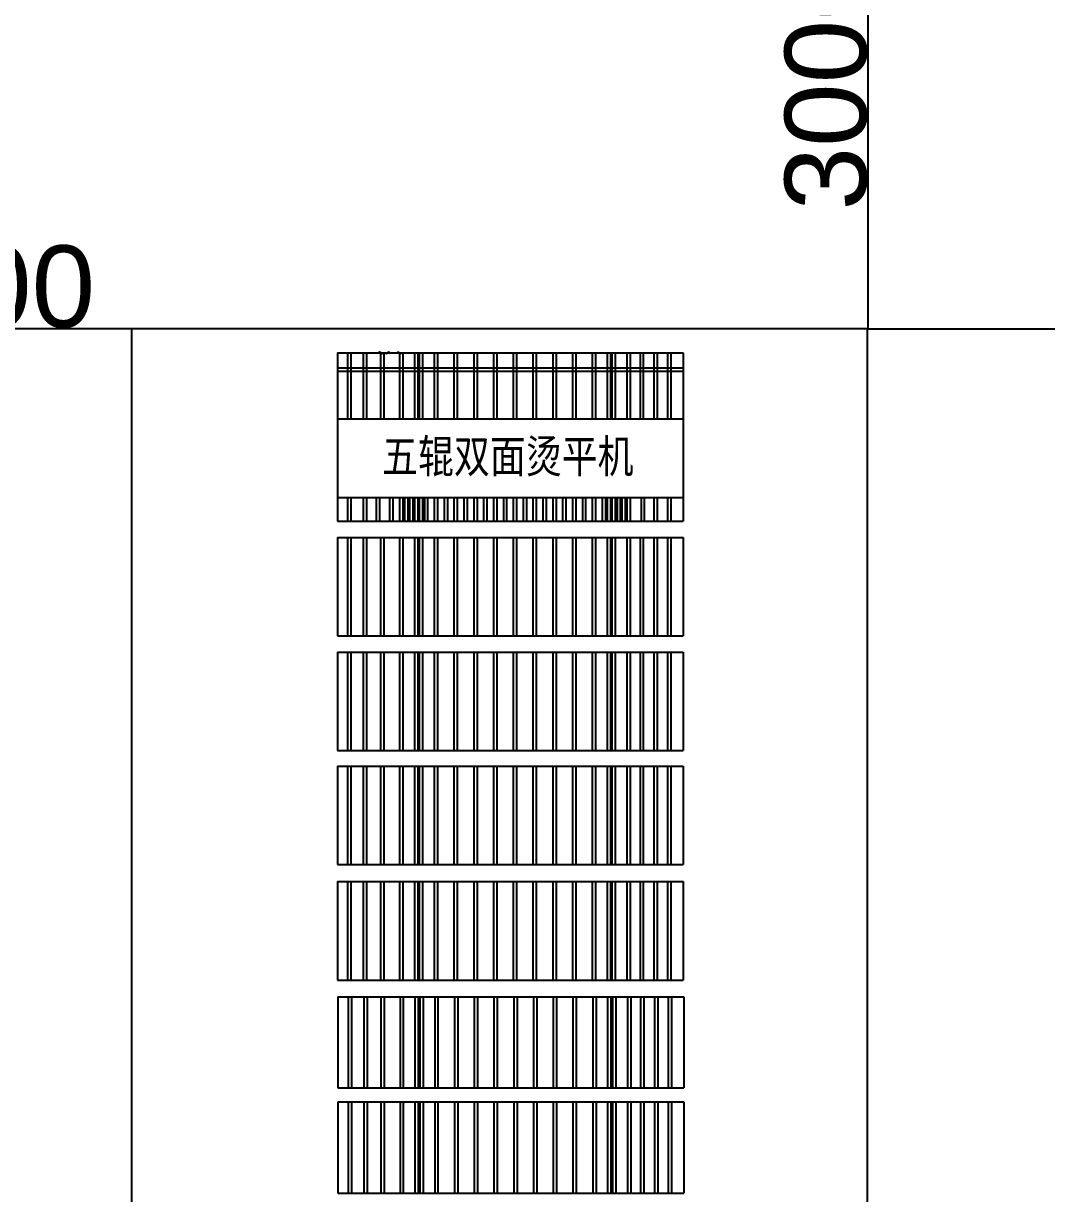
# Model space of a CAD drawing. Header units: millimetres. Extents: x 3806 to 246873, y -8027 to 78401.
# Drawn here: x 189554 to 195811, y 35635 to 42786 of the extents above; entities that cross this region are included whole.
import ezdxf

# ---------------------------------------------------------------- set-up
doc = ezdxf.new("R2010")
doc.units = ezdxf.units.MM
doc.header["$LTSCALE"] = 20
doc.layers.add('02', color=7, linetype='Continuous')
doc.styles.get("Standard").update_dxf_attribs({"font": 'arial.ttf', "height": 2000})
doc.styles.add('图纸中文说明', font='simplex.shx', dxfattribs={"width": 0.8, "bigfont": 'hztxt.shx'})
doc.dimstyles.new('ISO-25', dxfattribs={"dimtxt": 400, "dimasz": 2.5, "dimexe": 1.25, "dimexo": 0.625, "dimtad": 1, "dimtxsty": 'Standard', "dimcen": 2.5, "dimclrd": 1, "dimclre": 1, "dimclrt": 1, "dimadec": 0, "dimazin": 0, "dimtfac": 1, "dimtmove": 0, "dimatfit": 3, "dimfxl": 0, "dimarcsym": 0})

# ---------------------------------------------------------------- blocks, each defined once
blk = doc.blocks.new('*D127')
at = {"color": 1, "lineweight": -2, "transparency": 16777216}
for p, q in [((194716.2, 40920.2), (194716.2, 40920.8)), ((194718.7, 40919.6), (198713.7, 40919.6)), ((198716.2, 40920.2), (198716.2, 40920.8))]:
    blk.add_line(p, q, dxfattribs=at)
at = {"color": 1, "transparency": 16777216}
for points in [[(194718.7, 40920), (194718.7, 40919.2), (194716.2, 40919.6)], [(198713.7, 40920), (198713.7, 40919.2), (198716.2, 40919.6)]]:
    blk.add_solid(points, dxfattribs=at)
at = {"layer": 'Defpoints', "color": 0, "transparency": 16777216}
for p in [(194716.2, 40919.6), (198716.2, 40919.6), (198716.2, 40919.6)]:
    blk.add_point(p, dxfattribs=at)
at = {"color": 1, "transparency": 16777216, "insert": (196716.2, 41175.5), "char_height": 500, "attachment_point": 5}
blk.add_mtext('4000', dxfattribs=at)
blk = doc.blocks.new('*D129')
at = {"color": 1, "lineweight": -2, "transparency": 16777216}
for p, q in [((188216.2, 40920.2), (188216.2, 40920.8)), ((190213.7, 40919.6), (188218.7, 40919.6)), ((190216.2, 40920.2), (190216.2, 40920.8))]:
    blk.add_line(p, q, dxfattribs=at)
at = {"color": 1, "transparency": 16777216}
for points in [[(188218.7, 40920), (188218.7, 40919.2), (188216.2, 40919.6)], [(190213.7, 40920), (190213.7, 40919.2), (190216.2, 40919.6)]]:
    blk.add_solid(points, dxfattribs=at)
at = {"layer": 'Defpoints', "color": 0, "transparency": 16777216}
for p in [(188216.2, 40919.6), (188216.2, 40919.6), (190216.2, 40919.6)]:
    blk.add_point(p, dxfattribs=at)
at = {"color": 1, "transparency": 16777216, "insert": (189216.2, 41175.5), "char_height": 500, "attachment_point": 5}
blk.add_mtext('2000', dxfattribs=at)
blk = doc.blocks.new('*D135')
at = {"color": 1, "lineweight": -2, "transparency": 16777216}
for p, q in [((194716.8, 43919.6), (194719.9, 43919.6)), ((194718.7, 40922.1), (194718.7, 43917.1)), ((194716.8, 40919.6), (194719.9, 40919.6))]:
    blk.add_line(p, q, dxfattribs=at)
at = {"color": 1, "transparency": 16777216}
for points in [[(194718.3, 43917.1), (194719.1, 43917.1), (194718.7, 43919.6)], [(194718.3, 40922.1), (194719.1, 40922.1), (194718.7, 40919.6)]]:
    blk.add_solid(points, dxfattribs=at)
at = {"layer": 'Defpoints', "color": 0, "transparency": 16777216}
for p in [(194716.2, 43919.6), (194718.7, 43919.6), (194716.2, 40919.6)]:
    blk.add_point(p, dxfattribs=at)
at = {"color": 1, "transparency": 16777216, "insert": (194462.6, 42419.6), "char_height": 500, "attachment_point": 5, "rotation": 90}
blk.add_mtext('3000', dxfattribs=at)

msp = doc.modelspace()

# ---------------------------------------------------------------- linework, layer by layer
at = {"color": 254}
for p, q in [((191474.193, 40370.571), (191474.193, 39744.328)), ((193589.056, 40370.571), (193589.056, 39744.328))]:
    msp.add_line(p, q, dxfattribs=at)
msp.add_lwpolyline([(194716.182, 40919.569), (190216.182, 40919.569), (190216.182, 34219.569), (194716.182, 34219.569)], close=True, dxfattribs=at)
at = {"color": 254, "linetype": 'Continuous', "lineweight": 30, "ltscale": 0.2, "flags": 128}
for points in [[(191732.042, 40780.655), (191732.174, 40779.3), (191732.565, 40777.965), (191733.211, 40776.669), (191734.102, 40775.431), (191735.226, 40774.269), (191736.565, 40773.2), (191738.1, 40772.24), (191739.809, 40771.403), (191741.668, 40770.701), (191743.648, 40770.144), (191745.721, 40769.74), (191747.857, 40769.495), (191750.024, 40769.413)], [(191770.153, 40769.413), (191772.32, 40769.495), (191774.456, 40769.74), (191776.529, 40770.144), (191778.509, 40770.701), (191780.368, 40771.403), (191782.077, 40772.24), (191783.612, 40773.2), (191784.952, 40774.269), (191786.075, 40775.431), (191786.966, 40776.669), (191787.612, 40777.965), (191788.004, 40779.3), (191788.135, 40780.655)], [(191845.435, 40780.655), (191845.566, 40779.3), (191845.957, 40777.965), (191846.603, 40776.669), (191847.494, 40775.431), (191848.618, 40774.269), (191849.957, 40773.2), (191851.492, 40772.24), (191853.201, 40771.403), (191855.06, 40770.701), (191857.04, 40770.144), (191859.113, 40769.74), (191861.249, 40769.495), (191863.416, 40769.413)]]:
    msp.add_lwpolyline(points, dxfattribs=at)
at = {"color": 254, "linetype": 'Continuous', "lineweight": 30, "ltscale": 0.2, "extrusion": (0, 0, -1)}
for centre, major_axis, start_param, end_param in [((191750.024, 40780.681), (-18.25, 0), -1.57079633, 0), ((191770.153, 40780.681), (18.25, 0), 0, 1.57079633), ((191863.416, 40780.681), (-18.25, 0), -1.57079633, 0)]:
    msp.add_ellipse(centre, major_axis=major_axis, ratio=0.62530403, start_param=start_param, end_param=end_param, dxfattribs=at)
at = {"layer": '02', "color": 254}
for p, q in [((191474.193, 40773.147), (193589.056, 40773.147)), ((191474.193, 40773.147), (191474.193, 40370.571)), ((191536.438, 40773.147), (191536.438, 40370.571)), ((191556.567, 40773.147), (191556.567, 40370.571)), ((191632.702, 40773.147), (191632.702, 40370.571)), ((191652.831, 40773.147), (191652.831, 40370.571)), ((191737.324, 40773.147), (191737.324, 40370.571)), ((191757.453, 40773.147), (191757.453, 40370.571)), ((191854.119, 40773.147), (191854.119, 40370.571)), ((191874.248, 40773.147), (191874.248, 40370.571)), ((191945.369, 40773.147), (191945.369, 40370.571)), ((191945.369, 40773.147), (191945.369, 40370.571)), ((191945.369, 40773.147), (191945.369, 40370.571)), ((191965.498, 40773.147), (191965.498, 40370.571)), ((191965.498, 40773.147), (191965.498, 40370.571)), ((191965.498, 40773.147), (191965.498, 40370.571)), ((191974.892, 40773.147), (191974.892, 40370.571)), ((191995.02, 40773.147), (191995.02, 40370.571)), ((192066.142, 40773.147), (192066.142, 40370.571)), ((192066.142, 40773.147), (192066.142, 40370.571)), ((192066.142, 40773.147), (192066.142, 40370.571)), ((192066.142, 40773.147), (192066.142, 40370.571)), ((192086.271, 40773.147), (192086.271, 40370.571)), ((192086.271, 40773.147), (192086.271, 40370.571)), ((192086.271, 40773.147), (192086.271, 40370.571)), ((192086.271, 40773.147), (192086.271, 40370.571)), ((192186.915, 40773.147), (192186.915, 40370.571)), ((192186.915, 40773.147), (192186.915, 40370.571)), ((192186.915, 40773.147), (192186.915, 40370.571)), ((192186.915, 40773.147), (192186.915, 40370.571)), ((192207.043, 40773.147), (192207.043, 40370.571)), ((192207.043, 40773.147), (192207.043, 40370.571)), ((192207.043, 40773.147), (192207.043, 40370.571)), ((192207.043, 40773.147), (192207.043, 40370.571)), ((192307.687, 40773.147), (192307.687, 40370.571)), ((192307.687, 40773.147), (192307.687, 40370.571)), ((192327.816, 40773.147), (192327.816, 40370.571)), ((192327.816, 40773.147), (192327.816, 40370.571)), ((192428.46, 40773.147), (192428.46, 40370.571)), ((192428.46, 40773.147), (192428.46, 40370.571)), ((192448.589, 40773.147), (192448.589, 40370.571)), ((192448.589, 40773.147), (192448.589, 40370.571)), ((192549.233, 40773.147), (192549.233, 40370.571)), ((192549.233, 40773.147), (192549.233, 40370.571)), ((192549.233, 40773.147), (192549.233, 40370.571)), ((192549.233, 40773.147), (192549.233, 40370.571)), ((192569.361, 40773.147), (192569.361, 40370.571)), ((192569.361, 40773.147), (192569.361, 40370.571)), ((192569.361, 40773.147), (192569.361, 40370.571)), ((192569.361, 40773.147), (192569.361, 40370.571)), ((192670.005, 40773.147), (192670.005, 40370.571)), ((192670.005, 40773.147), (192670.005, 40370.571)), ((192670.005, 40773.147), (192670.005, 40370.571)), ((192670.005, 40773.147), (192670.005, 40370.571)), ((192670.005, 40773.147), (192670.005, 40370.571)), ((192690.134, 40773.147), (192690.134, 40370.571)), ((192690.134, 40773.147), (192690.134, 40370.571)), ((192690.134, 40773.147), (192690.134, 40370.571)), ((192690.134, 40773.147), (192690.134, 40370.571)), ((192690.134, 40773.147), (192690.134, 40370.571)), ((192790.778, 40773.147), (192790.778, 40370.571)), ((192790.778, 40773.147), (192790.778, 40370.571)), ((192790.778, 40773.147), (192790.778, 40370.571)), ((192810.907, 40773.147), (192810.907, 40370.571)), ((192810.907, 40773.147), (192810.907, 40370.571)), ((192810.907, 40773.147), (192810.907, 40370.571)), ((192911.55, 40773.147), (192911.55, 40370.571)), ((192931.679, 40773.147), (192931.679, 40370.571)), ((193032.323, 40773.147), (193032.323, 40370.571)), ((193032.323, 40773.147), (193032.323, 40370.571)), ((193032.323, 40773.147), (193032.323, 40370.571)), ((193052.452, 40773.147), (193052.452, 40370.571)), ((193052.452, 40773.147), (193052.452, 40370.571)), ((193052.452, 40773.147), (193052.452, 40370.571)), ((193123.573, 40773.147), (193123.573, 40370.571)), ((193123.573, 40773.147), (193123.573, 40370.571)), ((193123.573, 40773.147), (193123.573, 40370.571)), ((193143.702, 40773.147), (193143.702, 40370.571)), ((193143.702, 40773.147), (193143.702, 40370.571)), ((193143.702, 40773.147), (193143.702, 40370.571)), ((193153.096, 40773.147), (193153.096, 40370.571)), ((193153.096, 40773.147), (193153.096, 40370.571)), ((193153.096, 40773.147), (193153.096, 40370.571)), ((193153.096, 40773.147), (193153.096, 40370.571)), ((193173.224, 40773.147), (193173.224, 40370.571)), ((193173.224, 40773.147), (193173.224, 40370.571)), ((193173.224, 40773.147), (193173.224, 40370.571)), ((193173.224, 40773.147), (193173.224, 40370.571)), ((193244.346, 40773.147), (193244.346, 40370.571)), ((193264.475, 40773.147), (193264.475, 40370.571)), ((193324.544, 40773.147), (193324.544, 40370.571)), ((193344.673, 40773.147), (193344.673, 40370.571)), ((193409.952, 40773.147), (193409.952, 40370.571)), ((193430.081, 40773.147), (193430.081, 40370.571)), ((193493.381, 40773.147), (193493.381, 40370.571)), ((193513.51, 40773.147), (193513.51, 40370.571)), ((193589.056, 40773.147), (193589.056, 40370.571)), ((191474.193, 40680.495), (193589.056, 40680.495)), ((191474.193, 40660.366), (193589.056, 40660.366)), ((191474.193, 40370.571), (193589.056, 40370.571)), ((191574.837, 40370.571), (193488.413, 40370.571)), ((191474.193, 39888.972), (193589.056, 39888.972)), ((191536.438, 39888.972), (191536.438, 39744.328)), ((191556.567, 39888.972), (191556.567, 39744.328)), ((191632.702, 39888.972), (191632.702, 39744.328)), ((191652.831, 39888.972), (191652.831, 39744.328)), ((191711.699, 39888.972), (191711.699, 39744.328)), ((191731.827, 39888.972), (191731.827, 39744.328)), ((191793.733, 39888.972), (191793.733, 39744.328)), ((191813.861, 39888.972), (191813.861, 39744.328)), ((191854.119, 39888.972), (191854.119, 39744.328)), ((191874.248, 39888.972), (191874.248, 39744.328)), ((191884.983, 39888.972), (191884.983, 39821.876)), ((191884.983, 39888.972), (191884.983, 39744.328)), ((191905.112, 39888.972), (191905.112, 39821.876)), ((191905.112, 39888.972), (191905.112, 39744.328)), ((191914.505, 39888.972), (191914.505, 39744.328)), ((191934.634, 39888.972), (191934.634, 39744.328)), ((191945.369, 39888.972), (191945.369, 39821.876)), ((191945.369, 39888.972), (191945.369, 39821.876)), ((191945.369, 39888.972), (191945.369, 39744.328)), ((191965.498, 39888.972), (191965.498, 39821.876)), ((191965.498, 39888.972), (191965.498, 39821.876)), ((191965.498, 39888.972), (191965.498, 39744.328)), ((191974.892, 39888.972), (191974.892, 39744.328)), ((191995.02, 39888.972), (191995.02, 39744.328)), ((192005.756, 39888.972), (192005.756, 39821.876)), ((192005.756, 39888.972), (192005.756, 39821.876)), ((192005.756, 39888.972), (192005.756, 39821.876)), ((192005.756, 39888.972), (192005.756, 39744.328)), ((192025.884, 39888.972), (192025.884, 39821.876)), ((192025.884, 39888.972), (192025.884, 39821.876)), ((192025.884, 39888.972), (192025.884, 39821.876)), ((192025.884, 39888.972), (192025.884, 39744.328)), ((192066.142, 39888.972), (192066.142, 39821.876)), ((192066.142, 39888.972), (192066.142, 39821.876)), ((192066.142, 39888.972), (192066.142, 39821.876)), ((192066.142, 39888.972), (192066.142, 39744.328)), ((192086.271, 39888.972), (192086.271, 39821.876)), ((192086.271, 39888.972), (192086.271, 39821.876)), ((192086.271, 39888.972), (192086.271, 39821.876)), ((192086.271, 39888.972), (192086.271, 39744.328)), ((192126.528, 39888.972), (192126.528, 39821.876)), ((192126.528, 39888.972), (192126.528, 39821.876)), ((192126.528, 39888.972), (192126.528, 39821.876)), ((192126.528, 39888.972), (192126.528, 39821.876)), ((192126.528, 39888.972), (192126.528, 39744.328)), ((192146.657, 39888.972), (192146.657, 39821.876)), ((192146.657, 39888.972), (192146.657, 39821.876)), ((192146.657, 39888.972), (192146.657, 39821.876)), ((192146.657, 39888.972), (192146.657, 39821.876)), ((192146.657, 39888.972), (192146.657, 39744.328)), ((192186.915, 39888.972), (192186.915, 39821.876)), ((192186.915, 39888.972), (192186.915, 39821.876)), ((192186.915, 39888.972), (192186.915, 39821.876)), ((192186.915, 39888.972), (192186.915, 39744.328)), ((192207.043, 39888.972), (192207.043, 39821.876)), ((192207.043, 39888.972), (192207.043, 39821.876)), ((192207.043, 39888.972), (192207.043, 39821.876)), ((192207.043, 39888.972), (192207.043, 39744.328)), ((192247.301, 39888.972), (192247.301, 39821.876)), ((192247.301, 39888.972), (192247.301, 39821.876)), ((192247.301, 39888.972), (192247.301, 39744.328)), ((192267.43, 39888.972), (192267.43, 39821.876)), ((192267.43, 39888.972), (192267.43, 39821.876)), ((192267.43, 39888.972), (192267.43, 39744.328)), ((192307.687, 39888.972), (192307.687, 39821.876)), ((192307.687, 39888.972), (192307.687, 39744.328)), ((192327.816, 39888.972), (192327.816, 39821.876)), ((192327.816, 39888.972), (192327.816, 39744.328)), ((192368.074, 39888.972), (192368.074, 39744.328)), ((192388.202, 39888.972), (192388.202, 39744.328)), ((192428.46, 39888.972), (192428.46, 39821.876)), ((192428.46, 39888.972), (192428.46, 39744.328)), ((192448.589, 39888.972), (192448.589, 39821.876)), ((192448.589, 39888.972), (192448.589, 39744.328)), ((192488.846, 39888.972), (192488.846, 39821.876)), ((192488.846, 39888.972), (192488.846, 39821.876)), ((192488.846, 39888.972), (192488.846, 39744.328)), ((192508.975, 39888.972), (192508.975, 39821.876)), ((192508.975, 39888.972), (192508.975, 39821.876)), ((192508.975, 39888.972), (192508.975, 39744.328)), ((192549.233, 39888.972), (192549.233, 39821.876)), ((192549.233, 39888.972), (192549.233, 39821.876)), ((192549.233, 39888.972), (192549.233, 39821.876)), ((192549.233, 39888.972), (192549.233, 39744.328)), ((192569.361, 39888.972), (192569.361, 39821.876)), ((192569.361, 39888.972), (192569.361, 39821.876)), ((192569.361, 39888.972), (192569.361, 39821.876)), ((192569.361, 39888.972), (192569.361, 39744.328)), ((192609.619, 39888.972), (192609.619, 39821.876)), ((192609.619, 39888.972), (192609.619, 39821.876)), ((192609.619, 39888.972), (192609.619, 39821.876)), ((192609.619, 39888.972), (192609.619, 39744.328)), ((192629.748, 39888.972), (192629.748, 39821.876)), ((192629.748, 39888.972), (192629.748, 39821.876)), ((192629.748, 39888.972), (192629.748, 39821.876)), ((192629.748, 39888.972), (192629.748, 39744.328)), ((192670.005, 39888.972), (192670.005, 39821.876)), ((192670.005, 39888.972), (192670.005, 39821.876)), ((192670.005, 39888.972), (192670.005, 39821.876)), ((192670.005, 39888.972), (192670.005, 39821.876)), ((192670.005, 39888.972), (192670.005, 39744.328)), ((192690.134, 39888.972), (192690.134, 39821.876)), ((192690.134, 39888.972), (192690.134, 39821.876)), ((192690.134, 39888.972), (192690.134, 39821.876)), ((192690.134, 39888.972), (192690.134, 39821.876)), ((192690.134, 39888.972), (192690.134, 39744.328)), ((192730.391, 39888.972), (192730.391, 39821.876)), ((192730.391, 39888.972), (192730.391, 39821.876)), ((192730.391, 39888.972), (192730.391, 39821.876)), ((192730.391, 39888.972), (192730.391, 39744.328)), ((192750.52, 39888.972), (192750.52, 39821.876)), ((192750.52, 39888.972), (192750.52, 39821.876)), ((192750.52, 39888.972), (192750.52, 39821.876)), ((192750.52, 39888.972), (192750.52, 39744.328)), ((192790.778, 39888.972), (192790.778, 39821.876)), ((192790.778, 39888.972), (192790.778, 39821.876)), ((192790.778, 39888.972), (192790.778, 39744.328)), ((192810.907, 39888.972), (192810.907, 39821.876)), ((192810.907, 39888.972), (192810.907, 39821.876)), ((192810.907, 39888.972), (192810.907, 39744.328)), ((192851.164, 39888.972), (192851.164, 39821.876)), ((192851.164, 39888.972), (192851.164, 39744.328)), ((192871.293, 39888.972), (192871.293, 39821.876)), ((192871.293, 39888.972), (192871.293, 39744.328)), ((192911.55, 39888.972), (192911.55, 39744.328)), ((192931.679, 39888.972), (192931.679, 39744.328)), ((192971.937, 39888.972), (192971.937, 39821.876)), ((192971.937, 39888.972), (192971.937, 39744.328)), ((192992.065, 39888.972), (192992.065, 39821.876)), ((192992.065, 39888.972), (192992.065, 39744.328)), ((193032.323, 39888.972), (193032.323, 39821.876)), ((193032.323, 39888.972), (193032.323, 39821.876)), ((193032.323, 39888.972), (193032.323, 39744.328)), ((193052.452, 39888.972), (193052.452, 39821.876)), ((193052.452, 39888.972), (193052.452, 39821.876)), ((193052.452, 39888.972), (193052.452, 39744.328)), ((193092.709, 39888.972), (193092.709, 39821.876)), ((193092.709, 39888.972), (193092.709, 39821.876)), ((193092.709, 39888.972), (193092.709, 39821.876)), ((193092.709, 39888.972), (193092.709, 39744.328)), ((193112.838, 39888.972), (193112.838, 39821.876)), ((193112.838, 39888.972), (193112.838, 39821.876)), ((193112.838, 39888.972), (193112.838, 39821.876)), ((193112.838, 39888.972), (193112.838, 39744.328)), ((193123.573, 39888.972), (193123.573, 39821.876)), ((193123.573, 39888.972), (193123.573, 39821.876)), ((193123.573, 39888.972), (193123.573, 39744.328)), ((193143.702, 39888.972), (193143.702, 39821.876)), ((193143.702, 39888.972), (193143.702, 39821.876)), ((193143.702, 39888.972), (193143.702, 39744.328)), ((193153.096, 39888.972), (193153.096, 39821.876)), ((193153.096, 39888.972), (193153.096, 39821.876)), ((193153.096, 39888.972), (193153.096, 39821.876)), ((193153.096, 39888.972), (193153.096, 39744.328)), ((193173.224, 39888.972), (193173.224, 39821.876)), ((193173.224, 39888.972), (193173.224, 39821.876)), ((193173.224, 39888.972), (193173.224, 39821.876)), ((193173.224, 39888.972), (193173.224, 39744.328)), ((193183.96, 39888.972), (193183.96, 39821.876)), ((193183.96, 39888.972), (193183.96, 39744.328)), ((193204.089, 39888.972), (193204.089, 39821.876)), ((193204.089, 39888.972), (193204.089, 39744.328)), ((193213.482, 39888.972), (193213.482, 39821.876)), ((193213.482, 39888.972), (193213.482, 39821.876)), ((193213.482, 39888.972), (193213.482, 39821.876)), ((193213.482, 39888.972), (193213.482, 39744.328)), ((193233.611, 39888.972), (193233.611, 39821.876)), ((193233.611, 39888.972), (193233.611, 39821.876)), ((193233.611, 39888.972), (193233.611, 39821.876)), ((193233.611, 39888.972), (193233.611, 39744.328)), ((193244.346, 39888.972), (193244.346, 39744.328)), ((193264.475, 39888.972), (193264.475, 39744.328)), ((193330.726, 39888.972), (193330.726, 39744.328)), ((193350.855, 39888.972), (193350.855, 39744.328)), ((193409.952, 39888.972), (193409.952, 39744.328)), ((193430.081, 39888.972), (193430.081, 39744.328)), ((193493.381, 39888.972), (193493.381, 39744.328)), ((193513.51, 39888.972), (193513.51, 39744.328)), ((191474.193, 39744.328), (193589.056, 39744.328)), ((191474.193, 39644.688), (193589.056, 39644.688)), ((191474.193, 39644.688), (191474.193, 39043.253)), ((191536.438, 39644.688), (191536.438, 39043.253)), ((191556.567, 39644.688), (191556.567, 39043.253)), ((191632.702, 39644.688), (191632.702, 39043.253)), ((191652.831, 39644.688), (191652.831, 39043.253)), ((191737.324, 39644.688), (191737.324, 39043.253)), ((191757.453, 39644.688), (191757.453, 39043.253)), ((191854.119, 39644.688), (191854.119, 39043.253)), ((191874.248, 39644.688), (191874.248, 39043.253)), ((191945.369, 39644.688), (191945.369, 39043.253)), ((191945.369, 39644.688), (191945.369, 39043.253)), ((191945.369, 39644.688), (191945.369, 39043.253)), ((191965.498, 39644.688), (191965.498, 39043.253)), ((191965.498, 39644.688), (191965.498, 39043.253)), ((191965.498, 39644.688), (191965.498, 39043.253)), ((191974.892, 39644.688), (191974.892, 39043.253)), ((191995.02, 39644.688), (191995.02, 39043.253)), ((192066.142, 39644.688), (192066.142, 39043.253)), ((192066.142, 39644.688), (192066.142, 39043.253)), ((192066.142, 39644.688), (192066.142, 39043.253)), ((192066.142, 39644.688), (192066.142, 39043.253)), ((192086.271, 39644.688), (192086.271, 39043.253)), ((192086.271, 39644.688), (192086.271, 39043.253)), ((192086.271, 39644.688), (192086.271, 39043.253)), ((192086.271, 39644.688), (192086.271, 39043.253)), ((192186.915, 39644.688), (192186.915, 39043.253)), ((192186.915, 39644.688), (192186.915, 39043.253)), ((192186.915, 39644.688), (192186.915, 39043.253)), ((192186.915, 39644.688), (192186.915, 39043.253)), ((192207.043, 39644.688), (192207.043, 39043.253)), ((192207.043, 39644.688), (192207.043, 39043.253)), ((192207.043, 39644.688), (192207.043, 39043.253)), ((192207.043, 39644.688), (192207.043, 39043.253)), ((192307.687, 39644.688), (192307.687, 39043.253)), ((192307.687, 39644.688), (192307.687, 39043.253)), ((192327.816, 39644.688), (192327.816, 39043.253)), ((192327.816, 39644.688), (192327.816, 39043.253)), ((192428.46, 39644.688), (192428.46, 39043.253)), ((192428.46, 39644.688), (192428.46, 39043.253)), ((192448.589, 39644.688), (192448.589, 39043.253)), ((192448.589, 39644.688), (192448.589, 39043.253)), ((192549.233, 39644.688), (192549.233, 39043.253)), ((192549.233, 39644.688), (192549.233, 39043.253)), ((192549.233, 39644.688), (192549.233, 39043.253)), ((192549.233, 39644.688), (192549.233, 39043.253)), ((192569.361, 39644.688), (192569.361, 39043.253)), ((192569.361, 39644.688), (192569.361, 39043.253)), ((192569.361, 39644.688), (192569.361, 39043.253)), ((192569.361, 39644.688), (192569.361, 39043.253)), ((192670.005, 39644.688), (192670.005, 39043.253)), ((192670.005, 39644.688), (192670.005, 39043.253)), ((192670.005, 39644.688), (192670.005, 39043.253)), ((192670.005, 39644.688), (192670.005, 39043.253)), ((192670.005, 39644.688), (192670.005, 39043.253)), ((192690.134, 39644.688), (192690.134, 39043.253)), ((192690.134, 39644.688), (192690.134, 39043.253)), ((192690.134, 39644.688), (192690.134, 39043.253)), ((192690.134, 39644.688), (192690.134, 39043.253)), ((192690.134, 39644.688), (192690.134, 39043.253)), ((192790.778, 39644.688), (192790.778, 39043.253)), ((192790.778, 39644.688), (192790.778, 39043.253)), ((192790.778, 39644.688), (192790.778, 39043.253)), ((192810.907, 39644.688), (192810.907, 39043.253)), ((192810.907, 39644.688), (192810.907, 39043.253)), ((192810.907, 39644.688), (192810.907, 39043.253)), ((192911.55, 39644.688), (192911.55, 39043.253)), ((192931.679, 39644.688), (192931.679, 39043.253)), ((193032.323, 39644.688), (193032.323, 39043.253)), ((193032.323, 39644.688), (193032.323, 39043.253)), ((193032.323, 39644.688), (193032.323, 39043.253)), ((193052.452, 39644.688), (193052.452, 39043.253)), ((193052.452, 39644.688), (193052.452, 39043.253)), ((193052.452, 39644.688), (193052.452, 39043.253)), ((193123.573, 39644.688), (193123.573, 39043.253)), ((193123.573, 39644.688), (193123.573, 39043.253)), ((193123.573, 39644.688), (193123.573, 39043.253)), ((193143.702, 39644.688), (193143.702, 39043.253)), ((193143.702, 39644.688), (193143.702, 39043.253)), ((193143.702, 39644.688), (193143.702, 39043.253)), ((193153.096, 39644.688), (193153.096, 39043.253)), ((193153.096, 39644.688), (193153.096, 39043.253)), ((193153.096, 39644.688), (193153.096, 39043.253)), ((193153.096, 39644.688), (193153.096, 39043.253)), ((193173.224, 39644.688), (193173.224, 39043.253)), ((193173.224, 39644.688), (193173.224, 39043.253)), ((193173.224, 39644.688), (193173.224, 39043.253)), ((193173.224, 39644.688), (193173.224, 39043.253)), ((193244.346, 39644.688), (193244.346, 39043.253)), ((193264.475, 39644.688), (193264.475, 39043.253)), ((193324.544, 39644.688), (193324.544, 39043.253)), ((193344.673, 39644.688), (193344.673, 39043.253)), ((193409.952, 39644.688), (193409.952, 39043.253)), ((193430.081, 39644.688), (193430.081, 39043.253)), ((193493.381, 39644.688), (193493.381, 39043.253)), ((193513.51, 39644.688), (193513.51, 39043.253)), ((193589.056, 39644.688), (193589.056, 39043.253)), ((191474.193, 39043.253), (193589.056, 39043.253)), ((191474.193, 38943.536), (193589.056, 38943.536)), ((191474.193, 38943.536), (191474.193, 38342.101)), ((191536.438, 38943.536), (191536.438, 38342.101)), ((191556.567, 38943.536), (191556.567, 38342.101)), ((191632.702, 38943.536), (191632.702, 38342.101)), ((191652.831, 38943.536), (191652.831, 38342.101)), ((191737.324, 38943.536), (191737.324, 38342.101)), ((191757.453, 38943.536), (191757.453, 38342.101)), ((191854.119, 38943.536), (191854.119, 38342.101)), ((191874.248, 38943.536), (191874.248, 38342.101)), ((191945.369, 38943.536), (191945.369, 38342.101)), ((191945.369, 38943.536), (191945.369, 38342.101)), ((191945.369, 38943.536), (191945.369, 38342.101)), ((191965.498, 38943.536), (191965.498, 38342.101)), ((191965.498, 38943.536), (191965.498, 38342.101)), ((191965.498, 38943.536), (191965.498, 38342.101)), ((191974.892, 38943.536), (191974.892, 38342.101)), ((191995.02, 38943.536), (191995.02, 38342.101)), ((192066.142, 38943.536), (192066.142, 38342.101)), ((192066.142, 38943.536), (192066.142, 38342.101)), ((192066.142, 38943.536), (192066.142, 38342.101)), ((192066.142, 38943.536), (192066.142, 38342.101)), ((192086.271, 38943.536), (192086.271, 38342.101)), ((192086.271, 38943.536), (192086.271, 38342.101)), ((192086.271, 38943.536), (192086.271, 38342.101)), ((192086.271, 38943.536), (192086.271, 38342.101)), ((192186.915, 38943.536), (192186.915, 38342.101)), ((192186.915, 38943.536), (192186.915, 38342.101)), ((192186.915, 38943.536), (192186.915, 38342.101)), ((192186.915, 38943.536), (192186.915, 38342.101)), ((192207.043, 38943.536), (192207.043, 38342.101)), ((192207.043, 38943.536), (192207.043, 38342.101)), ((192207.043, 38943.536), (192207.043, 38342.101)), ((192207.043, 38943.536), (192207.043, 38342.101)), ((192307.687, 38943.536), (192307.687, 38342.101)), ((192307.687, 38943.536), (192307.687, 38342.101)), ((192327.816, 38943.536), (192327.816, 38342.101)), ((192327.816, 38943.536), (192327.816, 38342.101)), ((192428.46, 38943.536), (192428.46, 38342.101)), ((192428.46, 38943.536), (192428.46, 38342.101)), ((192448.589, 38943.536), (192448.589, 38342.101)), ((192448.589, 38943.536), (192448.589, 38342.101)), ((192549.233, 38943.536), (192549.233, 38342.101)), ((192549.233, 38943.536), (192549.233, 38342.101)), ((192549.233, 38943.536), (192549.233, 38342.101)), ((192549.233, 38943.536), (192549.233, 38342.101)), ((192569.361, 38943.536), (192569.361, 38342.101)), ((192569.361, 38943.536), (192569.361, 38342.101)), ((192569.361, 38943.536), (192569.361, 38342.101)), ((192569.361, 38943.536), (192569.361, 38342.101)), ((192670.005, 38943.536), (192670.005, 38342.101)), ((192670.005, 38943.536), (192670.005, 38342.101)), ((192670.005, 38943.536), (192670.005, 38342.101)), ((192670.005, 38943.536), (192670.005, 38342.101)), ((192670.005, 38943.536), (192670.005, 38342.101)), ((192690.134, 38943.536), (192690.134, 38342.101)), ((192690.134, 38943.536), (192690.134, 38342.101)), ((192690.134, 38943.536), (192690.134, 38342.101)), ((192690.134, 38943.536), (192690.134, 38342.101)), ((192690.134, 38943.536), (192690.134, 38342.101)), ((192790.778, 38943.536), (192790.778, 38342.101)), ((192790.778, 38943.536), (192790.778, 38342.101)), ((192790.778, 38943.536), (192790.778, 38342.101)), ((192810.907, 38943.536), (192810.907, 38342.101)), ((192810.907, 38943.536), (192810.907, 38342.101)), ((192810.907, 38943.536), (192810.907, 38342.101)), ((192911.55, 38943.536), (192911.55, 38342.101)), ((192931.679, 38943.536), (192931.679, 38342.101)), ((193032.323, 38943.536), (193032.323, 38342.101)), ((193032.323, 38943.536), (193032.323, 38342.101)), ((193032.323, 38943.536), (193032.323, 38342.101)), ((193052.452, 38943.536), (193052.452, 38342.101)), ((193052.452, 38943.536), (193052.452, 38342.101)), ((193052.452, 38943.536), (193052.452, 38342.101)), ((193123.573, 38943.536), (193123.573, 38342.101)), ((193123.573, 38943.536), (193123.573, 38342.101)), ((193123.573, 38943.536), (193123.573, 38342.101)), ((193143.702, 38943.536), (193143.702, 38342.101)), ((193143.702, 38943.536), (193143.702, 38342.101)), ((193143.702, 38943.536), (193143.702, 38342.101)), ((193153.096, 38943.536), (193153.096, 38342.101)), ((193153.096, 38943.536), (193153.096, 38342.101)), ((193153.096, 38943.536), (193153.096, 38342.101)), ((193153.096, 38943.536), (193153.096, 38342.101)), ((193173.224, 38943.536), (193173.224, 38342.101)), ((193173.224, 38943.536), (193173.224, 38342.101)), ((193173.224, 38943.536), (193173.224, 38342.101)), ((193173.224, 38943.536), (193173.224, 38342.101)), ((193244.346, 38943.536), (193244.346, 38342.101)), ((193264.475, 38943.536), (193264.475, 38342.101)), ((193324.544, 38943.536), (193324.544, 38342.101)), ((193344.673, 38943.536), (193344.673, 38342.101)), ((193409.952, 38943.536), (193409.952, 38342.101)), ((193430.081, 38943.536), (193430.081, 38342.101)), ((193493.381, 38943.536), (193493.381, 38342.101)), ((193513.51, 38943.536), (193513.51, 38342.101)), ((193589.056, 38943.536), (193589.056, 38342.101)), ((191474.193, 38342.101), (193589.056, 38342.101)), ((191574.837, 38342.101), (193488.413, 38342.101)), ((191474.193, 38247.369), (193589.056, 38247.369)), ((191474.193, 38247.369), (191474.193, 37645.934)), ((191536.438, 38247.369), (191536.438, 37645.934)), ((191556.567, 38247.369), (191556.567, 37645.934)), ((191632.702, 38247.369), (191632.702, 37645.934)), ((191652.831, 38247.369), (191652.831, 37645.934)), ((191737.324, 38247.369), (191737.324, 37645.934)), ((191757.453, 38247.369), (191757.453, 37645.934)), ((191854.119, 38247.369), (191854.119, 37645.934)), ((191874.248, 38247.369), (191874.248, 37645.934)), ((191945.369, 38247.369), (191945.369, 37645.934)), ((191945.369, 38247.369), (191945.369, 37645.934)), ((191945.369, 38247.369), (191945.369, 37645.934)), ((191965.498, 38247.369), (191965.498, 37645.934)), ((191965.498, 38247.369), (191965.498, 37645.934)), ((191965.498, 38247.369), (191965.498, 37645.934)), ((191974.892, 38247.369), (191974.892, 37645.934)), ((191995.02, 38247.369), (191995.02, 37645.934)), ((192066.142, 38247.369), (192066.142, 37645.934)), ((192066.142, 38247.369), (192066.142, 37645.934)), ((192066.142, 38247.369), (192066.142, 37645.934)), ((192066.142, 38247.369), (192066.142, 37645.934)), ((192086.271, 38247.369), (192086.271, 37645.934)), ((192086.271, 38247.369), (192086.271, 37645.934)), ((192086.271, 38247.369), (192086.271, 37645.934)), ((192086.271, 38247.369), (192086.271, 37645.934)), ((192186.915, 38247.369), (192186.915, 37645.934)), ((192186.915, 38247.369), (192186.915, 37645.934)), ((192186.915, 38247.369), (192186.915, 37645.934)), ((192186.915, 38247.369), (192186.915, 37645.934)), ((192207.043, 38247.369), (192207.043, 37645.934)), ((192207.043, 38247.369), (192207.043, 37645.934)), ((192207.043, 38247.369), (192207.043, 37645.934)), ((192207.043, 38247.369), (192207.043, 37645.934)), ((192307.687, 38247.369), (192307.687, 37645.934)), ((192307.687, 38247.369), (192307.687, 37645.934)), ((192327.816, 38247.369), (192327.816, 37645.934)), ((192327.816, 38247.369), (192327.816, 37645.934)), ((192428.46, 38247.369), (192428.46, 37645.934)), ((192428.46, 38247.369), (192428.46, 37645.934)), ((192448.589, 38247.369), (192448.589, 37645.934)), ((192448.589, 38247.369), (192448.589, 37645.934)), ((192549.233, 38247.369), (192549.233, 37645.934)), ((192549.233, 38247.369), (192549.233, 37645.934)), ((192549.233, 38247.369), (192549.233, 37645.934)), ((192549.233, 38247.369), (192549.233, 37645.934)), ((192569.361, 38247.369), (192569.361, 37645.934)), ((192569.361, 38247.369), (192569.361, 37645.934)), ((192569.361, 38247.369), (192569.361, 37645.934)), ((192569.361, 38247.369), (192569.361, 37645.934)), ((192670.005, 38247.369), (192670.005, 37645.934)), ((192670.005, 38247.369), (192670.005, 37645.934)), ((192670.005, 38247.369), (192670.005, 37645.934)), ((192670.005, 38247.369), (192670.005, 37645.934)), ((192670.005, 38247.369), (192670.005, 37645.934)), ((192690.134, 38247.369), (192690.134, 37645.934)), ((192690.134, 38247.369), (192690.134, 37645.934)), ((192690.134, 38247.369), (192690.134, 37645.934)), ((192690.134, 38247.369), (192690.134, 37645.934)), ((192690.134, 38247.369), (192690.134, 37645.934)), ((192790.778, 38247.369), (192790.778, 37645.934)), ((192790.778, 38247.369), (192790.778, 37645.934)), ((192790.778, 38247.369), (192790.778, 37645.934)), ((192810.907, 38247.369), (192810.907, 37645.934)), ((192810.907, 38247.369), (192810.907, 37645.934)), ((192810.907, 38247.369), (192810.907, 37645.934)), ((192911.55, 38247.369), (192911.55, 37645.934)), ((192931.679, 38247.369), (192931.679, 37645.934)), ((193032.323, 38247.369), (193032.323, 37645.934)), ((193032.323, 38247.369), (193032.323, 37645.934)), ((193032.323, 38247.369), (193032.323, 37645.934)), ((193052.452, 38247.369), (193052.452, 37645.934)), ((193052.452, 38247.369), (193052.452, 37645.934)), ((193052.452, 38247.369), (193052.452, 37645.934)), ((193123.573, 38247.369), (193123.573, 37645.934)), ((193123.573, 38247.369), (193123.573, 37645.934)), ((193123.573, 38247.369), (193123.573, 37645.934)), ((193143.702, 38247.369), (193143.702, 37645.934)), ((193143.702, 38247.369), (193143.702, 37645.934)), ((193143.702, 38247.369), (193143.702, 37645.934)), ((193153.096, 38247.369), (193153.096, 37645.934)), ((193153.096, 38247.369), (193153.096, 37645.934)), ((193153.096, 38247.369), (193153.096, 37645.934)), ((193153.096, 38247.369), (193153.096, 37645.934)), ((193173.224, 38247.369), (193173.224, 37645.934)), ((193173.224, 38247.369), (193173.224, 37645.934)), ((193173.224, 38247.369), (193173.224, 37645.934)), ((193173.224, 38247.369), (193173.224, 37645.934)), ((193244.346, 38247.369), (193244.346, 37645.934)), ((193264.475, 38247.369), (193264.475, 37645.934)), ((193324.544, 38247.369), (193324.544, 37645.934)), ((193344.673, 38247.369), (193344.673, 37645.934)), ((193409.952, 38247.369), (193409.952, 37645.934)), ((193430.081, 38247.369), (193430.081, 37645.934)), ((193493.381, 38247.369), (193493.381, 37645.934)), ((193513.51, 38247.369), (193513.51, 37645.934)), ((193589.056, 38247.369), (193589.056, 37645.934)), ((191474.193, 37645.934), (193589.056, 37645.934)), ((191574.837, 37645.934), (193488.413, 37645.934)), ((191474.193, 37541.784), (193589.056, 37541.784)), ((191474.193, 37541.784), (191474.193, 36940.349)), ((191536.438, 37541.784), (191536.438, 36940.349)), ((191556.567, 37541.784), (191556.567, 36940.349)), ((191632.702, 37541.784), (191632.702, 36940.349)), ((191652.831, 37541.784), (191652.831, 36940.349)), ((191737.324, 37541.784), (191737.324, 36940.349)), ((191757.453, 37541.784), (191757.453, 36940.349)), ((191854.119, 37541.784), (191854.119, 36940.349)), ((191874.248, 37541.784), (191874.248, 36940.349)), ((191945.369, 37541.784), (191945.369, 36940.349)), ((191945.369, 37541.784), (191945.369, 36940.349)), ((191945.369, 37541.784), (191945.369, 36940.349)), ((191965.498, 37541.784), (191965.498, 36940.349)), ((191965.498, 37541.784), (191965.498, 36940.349)), ((191965.498, 37541.784), (191965.498, 36940.349)), ((191974.892, 37541.784), (191974.892, 36940.349)), ((191995.02, 37541.784), (191995.02, 36940.349)), ((192066.142, 37541.784), (192066.142, 36940.349)), ((192066.142, 37541.784), (192066.142, 36940.349)), ((192066.142, 37541.784), (192066.142, 36940.349)), ((192066.142, 37541.784), (192066.142, 36940.349)), ((192086.271, 37541.784), (192086.271, 36940.349)), ((192086.271, 37541.784), (192086.271, 36940.349)), ((192086.271, 37541.784), (192086.271, 36940.349)), ((192086.271, 37541.784), (192086.271, 36940.349)), ((192186.915, 37541.784), (192186.915, 36940.349)), ((192186.915, 37541.784), (192186.915, 36940.349)), ((192186.915, 37541.784), (192186.915, 36940.349)), ((192186.915, 37541.784), (192186.915, 36940.349)), ((192207.043, 37541.784), (192207.043, 36940.349)), ((192207.043, 37541.784), (192207.043, 36940.349)), ((192207.043, 37541.784), (192207.043, 36940.349)), ((192207.043, 37541.784), (192207.043, 36940.349)), ((192307.687, 37541.784), (192307.687, 36940.349)), ((192307.687, 37541.784), (192307.687, 36940.349)), ((192327.816, 37541.784), (192327.816, 36940.349)), ((192327.816, 37541.784), (192327.816, 36940.349)), ((192428.46, 37541.784), (192428.46, 36940.349)), ((192428.46, 37541.784), (192428.46, 36940.349)), ((192448.589, 37541.784), (192448.589, 36940.349)), ((192448.589, 37541.784), (192448.589, 36940.349)), ((192549.233, 37541.784), (192549.233, 36940.349)), ((192549.233, 37541.784), (192549.233, 36940.349)), ((192549.233, 37541.784), (192549.233, 36940.349)), ((192549.233, 37541.784), (192549.233, 36940.349)), ((192569.361, 37541.784), (192569.361, 36940.349)), ((192569.361, 37541.784), (192569.361, 36940.349)), ((192569.361, 37541.784), (192569.361, 36940.349)), ((192569.361, 37541.784), (192569.361, 36940.349)), ((192670.005, 37541.784), (192670.005, 36940.349)), ((192670.005, 37541.784), (192670.005, 36940.349)), ((192670.005, 37541.784), (192670.005, 36940.349)), ((192670.005, 37541.784), (192670.005, 36940.349)), ((192670.005, 37541.784), (192670.005, 36940.349)), ((192690.134, 37541.784), (192690.134, 36940.349)), ((192690.134, 37541.784), (192690.134, 36940.349)), ((192690.134, 37541.784), (192690.134, 36940.349)), ((192690.134, 37541.784), (192690.134, 36940.349)), ((192690.134, 37541.784), (192690.134, 36940.349)), ((192790.778, 37541.784), (192790.778, 36940.349)), ((192790.778, 37541.784), (192790.778, 36940.349)), ((192790.778, 37541.784), (192790.778, 36940.349)), ((192810.907, 37541.784), (192810.907, 36940.349)), ((192810.907, 37541.784), (192810.907, 36940.349)), ((192810.907, 37541.784), (192810.907, 36940.349)), ((192911.55, 37541.784), (192911.55, 36940.349)), ((192931.679, 37541.784), (192931.679, 36940.349)), ((193032.323, 37541.784), (193032.323, 36940.349)), ((193032.323, 37541.784), (193032.323, 36940.349)), ((193032.323, 37541.784), (193032.323, 36940.349)), ((193052.452, 37541.784), (193052.452, 36940.349)), ((193052.452, 37541.784), (193052.452, 36940.349)), ((193052.452, 37541.784), (193052.452, 36940.349)), ((193123.573, 37541.784), (193123.573, 36940.349)), ((193123.573, 37541.784), (193123.573, 36940.349)), ((193123.573, 37541.784), (193123.573, 36940.349)), ((193143.702, 37541.784), (193143.702, 36940.349)), ((193143.702, 37541.784), (193143.702, 36940.349)), ((193143.702, 37541.784), (193143.702, 36940.349)), ((193153.096, 37541.784), (193153.096, 36940.349)), ((193153.096, 37541.784), (193153.096, 36940.349)), ((193153.096, 37541.784), (193153.096, 36940.349)), ((193153.096, 37541.784), (193153.096, 36940.349)), ((193173.224, 37541.784), (193173.224, 36940.349)), ((193173.224, 37541.784), (193173.224, 36940.349)), ((193173.224, 37541.784), (193173.224, 36940.349)), ((193173.224, 37541.784), (193173.224, 36940.349)), ((193244.346, 37541.784), (193244.346, 36940.349)), ((193264.475, 37541.784), (193264.475, 36940.349)), ((193324.544, 37541.784), (193324.544, 36940.349)), ((193344.673, 37541.784), (193344.673, 36940.349)), ((193409.952, 37541.784), (193409.952, 36940.349)), ((193430.081, 37541.784), (193430.081, 36940.349)), ((193493.381, 37541.784), (193493.381, 36940.349)), ((193513.51, 37541.784), (193513.51, 36940.349)), ((193589.056, 37541.784), (193589.056, 36940.349)), ((191474.193, 36940.349), (193589.056, 36940.349)), ((191574.837, 36940.349), (193488.413, 36940.349)), ((191477.212, 36838.508), (193592.075, 36838.508)), ((191477.212, 36838.508), (191477.212, 36281.441)), ((191539.457, 36838.508), (191539.457, 36281.441)), ((191559.586, 36838.508), (191559.586, 36281.441)), ((191635.721, 36838.508), (191635.721, 36281.441)), ((191655.85, 36838.508), (191655.85, 36281.441)), ((191740.343, 36838.508), (191740.343, 36281.441)), ((191760.471, 36838.508), (191760.471, 36281.441)), ((191857.138, 36838.508), (191857.138, 36281.441)), ((191877.266, 36838.508), (191877.266, 36281.441)), ((191948.388, 36838.508), (191948.388, 36281.441)), ((191948.388, 36838.508), (191948.388, 36281.441)), ((191948.388, 36838.508), (191948.388, 36281.441)), ((191968.517, 36838.508), (191968.517, 36281.441)), ((191968.517, 36838.508), (191968.517, 36281.441)), ((191968.517, 36838.508), (191968.517, 36281.441)), ((191977.91, 36838.508), (191977.91, 36281.441)), ((191998.039, 36838.508), (191998.039, 36281.441)), ((192069.161, 36838.508), (192069.161, 36281.441)), ((192069.161, 36838.508), (192069.161, 36281.441)), ((192069.161, 36838.508), (192069.161, 36281.441)), ((192069.161, 36838.508), (192069.161, 36281.441)), ((192089.29, 36838.508), (192089.29, 36281.441)), ((192089.29, 36838.508), (192089.29, 36281.441)), ((192089.29, 36838.508), (192089.29, 36281.441)), ((192089.29, 36838.508), (192089.29, 36281.441)), ((192189.933, 36838.508), (192189.933, 36281.441)), ((192189.933, 36838.508), (192189.933, 36281.441)), ((192189.933, 36838.508), (192189.933, 36281.441)), ((192189.933, 36838.508), (192189.933, 36281.441)), ((192210.062, 36838.508), (192210.062, 36281.441)), ((192210.062, 36838.508), (192210.062, 36281.441)), ((192210.062, 36838.508), (192210.062, 36281.441)), ((192210.062, 36838.508), (192210.062, 36281.441)), ((192310.706, 36838.508), (192310.706, 36281.441)), ((192310.706, 36838.508), (192310.706, 36281.441)), ((192330.835, 36838.508), (192330.835, 36281.441)), ((192330.835, 36838.508), (192330.835, 36281.441)), ((192431.479, 36838.508), (192431.479, 36281.441)), ((192431.479, 36838.508), (192431.479, 36281.441)), ((192451.607, 36838.508), (192451.607, 36281.441)), ((192451.607, 36838.508), (192451.607, 36281.441)), ((192552.251, 36838.508), (192552.251, 36281.441)), ((192552.251, 36838.508), (192552.251, 36281.441)), ((192552.251, 36838.508), (192552.251, 36281.441)), ((192552.251, 36838.508), (192552.251, 36281.441)), ((192572.38, 36838.508), (192572.38, 36281.441)), ((192572.38, 36838.508), (192572.38, 36281.441)), ((192572.38, 36838.508), (192572.38, 36281.441)), ((192572.38, 36838.508), (192572.38, 36281.441)), ((192673.024, 36838.508), (192673.024, 36281.441)), ((192673.024, 36838.508), (192673.024, 36281.441)), ((192673.024, 36838.508), (192673.024, 36281.441)), ((192673.024, 36838.508), (192673.024, 36281.441)), ((192673.024, 36838.508), (192673.024, 36281.441)), ((192693.153, 36838.508), (192693.153, 36281.441)), ((192693.153, 36838.508), (192693.153, 36281.441)), ((192693.153, 36838.508), (192693.153, 36281.441)), ((192693.153, 36838.508), (192693.153, 36281.441)), ((192693.153, 36838.508), (192693.153, 36281.441)), ((192793.797, 36838.508), (192793.797, 36281.441)), ((192793.797, 36838.508), (192793.797, 36281.441)), ((192793.797, 36838.508), (192793.797, 36281.441)), ((192813.925, 36838.508), (192813.925, 36281.441)), ((192813.925, 36838.508), (192813.925, 36281.441)), ((192813.925, 36838.508), (192813.925, 36281.441)), ((192914.569, 36838.508), (192914.569, 36281.441)), ((192934.698, 36838.508), (192934.698, 36281.441)), ((193035.342, 36838.508), (193035.342, 36281.441)), ((193035.342, 36838.508), (193035.342, 36281.441)), ((193035.342, 36838.508), (193035.342, 36281.441)), ((193055.471, 36838.508), (193055.471, 36281.441)), ((193055.471, 36838.508), (193055.471, 36281.441)), ((193055.471, 36838.508), (193055.471, 36281.441)), ((193126.592, 36838.508), (193126.592, 36281.441)), ((193126.592, 36838.508), (193126.592, 36281.441)), ((193126.592, 36838.508), (193126.592, 36281.441)), ((193146.721, 36838.508), (193146.721, 36281.441)), ((193146.721, 36838.508), (193146.721, 36281.441)), ((193146.721, 36838.508), (193146.721, 36281.441)), ((193156.114, 36838.508), (193156.114, 36281.441)), ((193156.114, 36838.508), (193156.114, 36281.441)), ((193156.114, 36838.508), (193156.114, 36281.441)), ((193156.114, 36838.508), (193156.114, 36281.441)), ((193176.243, 36838.508), (193176.243, 36281.441)), ((193176.243, 36838.508), (193176.243, 36281.441)), ((193176.243, 36838.508), (193176.243, 36281.441)), ((193176.243, 36838.508), (193176.243, 36281.441)), ((193247.365, 36838.508), (193247.365, 36281.441)), ((193267.494, 36838.508), (193267.494, 36281.441)), ((193327.563, 36838.508), (193327.563, 36281.441)), ((193347.692, 36838.508), (193347.692, 36281.441)), ((193412.971, 36838.508), (193412.971, 36281.441)), ((193433.099, 36838.508), (193433.099, 36281.441)), ((193496.4, 36838.508), (193496.4, 36281.441)), ((193516.529, 36838.508), (193516.529, 36281.441)), ((193592.075, 36838.508), (193592.075, 36281.441)), ((191477.212, 36281.441), (193592.075, 36281.441)), ((191577.856, 36281.441), (193491.431, 36281.441)), ((191477.212, 36195.008), (193592.075, 36195.008)), ((191477.212, 36195.008), (191477.212, 35637.941)), ((191539.457, 36195.008), (191539.457, 35637.941)), ((191559.586, 36195.008), (191559.586, 35637.941)), ((191635.721, 36195.008), (191635.721, 35637.941)), ((191655.85, 36195.008), (191655.85, 35637.941)), ((191740.343, 36195.008), (191740.343, 35637.941)), ((191760.471, 36195.008), (191760.471, 35637.941)), ((191857.138, 36195.008), (191857.138, 35637.941)), ((191877.266, 36195.008), (191877.266, 35637.941)), ((191948.388, 36195.008), (191948.388, 35637.941)), ((191948.388, 36195.008), (191948.388, 35637.941)), ((191948.388, 36195.008), (191948.388, 35637.941)), ((191968.517, 36195.008), (191968.517, 35637.941)), ((191968.517, 36195.008), (191968.517, 35637.941)), ((191968.517, 36195.008), (191968.517, 35637.941)), ((191977.91, 36195.008), (191977.91, 35637.941)), ((191998.039, 36195.008), (191998.039, 35637.941)), ((192069.161, 36195.008), (192069.161, 35637.941)), ((192069.161, 36195.008), (192069.161, 35637.941)), ((192069.161, 36195.008), (192069.161, 35637.941)), ((192069.161, 36195.008), (192069.161, 35637.941)), ((192089.29, 36195.008), (192089.29, 35637.941)), ((192089.29, 36195.008), (192089.29, 35637.941)), ((192089.29, 36195.008), (192089.29, 35637.941)), ((192089.29, 36195.008), (192089.29, 35637.941)), ((192189.933, 36195.008), (192189.933, 35637.941)), ((192189.933, 36195.008), (192189.933, 35637.941)), ((192189.933, 36195.008), (192189.933, 35637.941)), ((192189.933, 36195.008), (192189.933, 35637.941)), ((192210.062, 36195.008), (192210.062, 35637.941)), ((192210.062, 36195.008), (192210.062, 35637.941)), ((192210.062, 36195.008), (192210.062, 35637.941)), ((192210.062, 36195.008), (192210.062, 35637.941)), ((192310.706, 36195.008), (192310.706, 35637.941)), ((192310.706, 36195.008), (192310.706, 35637.941)), ((192330.835, 36195.008), (192330.835, 35637.941)), ((192330.835, 36195.008), (192330.835, 35637.941)), ((192431.479, 36195.008), (192431.479, 35637.941)), ((192431.479, 36195.008), (192431.479, 35637.941)), ((192451.607, 36195.008), (192451.607, 35637.941)), ((192451.607, 36195.008), (192451.607, 35637.941)), ((192552.251, 36195.008), (192552.251, 35637.941)), ((192552.251, 36195.008), (192552.251, 35637.941)), ((192552.251, 36195.008), (192552.251, 35637.941)), ((192552.251, 36195.008), (192552.251, 35637.941)), ((192572.38, 36195.008), (192572.38, 35637.941)), ((192572.38, 36195.008), (192572.38, 35637.941)), ((192572.38, 36195.008), (192572.38, 35637.941)), ((192572.38, 36195.008), (192572.38, 35637.941)), ((192673.024, 36195.008), (192673.024, 35637.941)), ((192673.024, 36195.008), (192673.024, 35637.941)), ((192673.024, 36195.008), (192673.024, 35637.941)), ((192673.024, 36195.008), (192673.024, 35637.941)), ((192673.024, 36195.008), (192673.024, 35637.941)), ((192693.153, 36195.008), (192693.153, 35637.941)), ((192693.153, 36195.008), (192693.153, 35637.941)), ((192693.153, 36195.008), (192693.153, 35637.941)), ((192693.153, 36195.008), (192693.153, 35637.941)), ((192693.153, 36195.008), (192693.153, 35637.941)), ((192793.797, 36195.008), (192793.797, 35637.941)), ((192793.797, 36195.008), (192793.797, 35637.941)), ((192793.797, 36195.008), (192793.797, 35637.941)), ((192813.925, 36195.008), (192813.925, 35637.941)), ((192813.925, 36195.008), (192813.925, 35637.941)), ((192813.925, 36195.008), (192813.925, 35637.941)), ((192914.569, 36195.008), (192914.569, 35637.941)), ((192934.698, 36195.008), (192934.698, 35637.941)), ((193035.342, 36195.008), (193035.342, 35637.941)), ((193035.342, 36195.008), (193035.342, 35637.941)), ((193035.342, 36195.008), (193035.342, 35637.941)), ((193055.471, 36195.008), (193055.471, 35637.941)), ((193055.471, 36195.008), (193055.471, 35637.941)), ((193055.471, 36195.008), (193055.471, 35637.941)), ((193126.592, 36195.008), (193126.592, 35637.941)), ((193126.592, 36195.008), (193126.592, 35637.941)), ((193126.592, 36195.008), (193126.592, 35637.941)), ((193146.721, 36195.008), (193146.721, 35637.941)), ((193146.721, 36195.008), (193146.721, 35637.941)), ((193146.721, 36195.008), (193146.721, 35637.941)), ((193156.114, 36195.008), (193156.114, 35637.941)), ((193156.114, 36195.008), (193156.114, 35637.941)), ((193156.114, 36195.008), (193156.114, 35637.941)), ((193156.114, 36195.008), (193156.114, 35637.941)), ((193176.243, 36195.008), (193176.243, 35637.941)), ((193176.243, 36195.008), (193176.243, 35637.941)), ((193176.243, 36195.008), (193176.243, 35637.941)), ((193176.243, 36195.008), (193176.243, 35637.941)), ((193247.365, 36195.008), (193247.365, 35637.941)), ((193267.494, 36195.008), (193267.494, 35637.941)), ((193327.563, 36195.008), (193327.563, 35637.941)), ((193347.692, 36195.008), (193347.692, 35637.941)), ((193412.971, 36195.008), (193412.971, 35637.941)), ((193433.099, 36195.008), (193433.099, 35637.941)), ((193496.4, 36195.008), (193496.4, 35637.941)), ((193516.529, 36195.008), (193516.529, 35637.941)), ((193592.075, 36195.008), (193592.075, 35637.941)), ((191477.212, 35637.941), (193592.075, 35637.941)), ((191577.856, 35637.941), (193491.431, 35637.941))]:
    msp.add_line(p, q, dxfattribs=at)

# ---------------------------------------------------------------- texts
at = {"color": 1, "insert": (193284.896, 40241.298), "char_height": 201.28771, "width": 1629.68706, "attachment_point": 3, "style": '图纸中文说明'}
msp.add_mtext('{\\fFangSong|b0|i0|c134|p49;五辊双面烫平机}', dxfattribs=at)

# ---------------------------------------------------------------- dimensions: what is measured, and where the dimension line sits
dim = msp.add_linear_dim(base=(194718.682, 43919.569), p1=(194716.182, 40919.569), p2=(194716.182, 43919.569), angle=90, dimstyle='ISO-25')
dim.commit()
dim.dimension.update_dxf_attribs({"geometry": '*D135', "text_midpoint": (194462.6, 42419.569)})
for base, p1, p2, picture, middle in [((188216.182, 40919.569), (190216.182, 40919.569), (188216.182, 40919.569), '*D129', (189216.182, 41175.48)), ((198716.182, 40919.569), (194716.182, 40919.569), (198716.182, 40919.569), '*D127', (196716.182, 41175.48))]:
    dim = msp.add_linear_dim(base=base, p1=p1, p2=p2, dimstyle='ISO-25')
    dim.commit()
    dim.dimension.update_dxf_attribs({"geometry": picture, "text_midpoint": middle})

doc.saveas('drawing.dxf')
